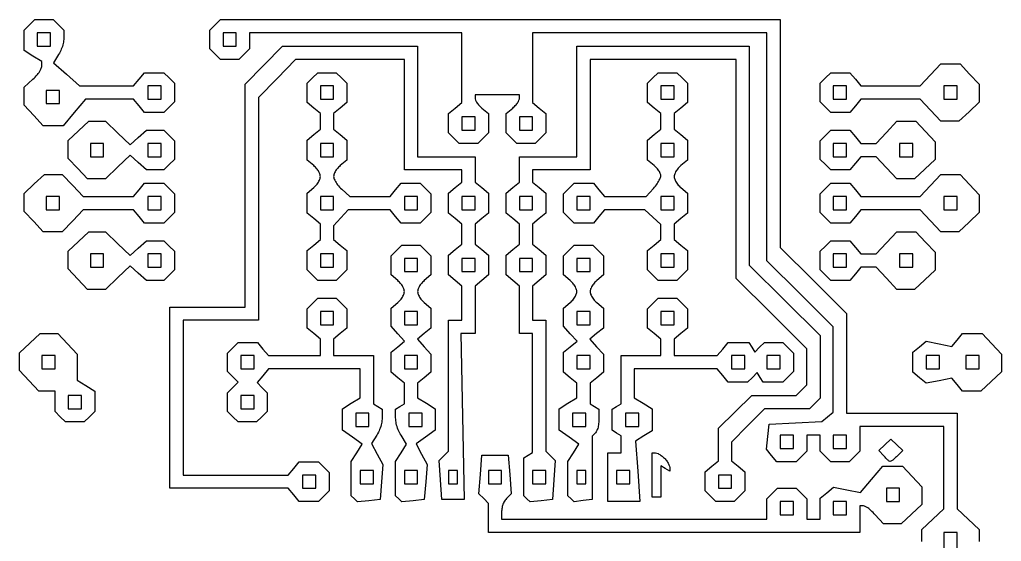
# Model space of a CAD drawing. Extents: x 0.06 to 2.53, y 0.06 to 2.68.
# Drawn here: x 0.059 to 2.525, y 1.37 to 2.681 of the extents above; entities that cross this region are included whole.
import ezdxf

# ---------------------------------------------------------------- set-up
doc = ezdxf.new("R2010")
doc.units = 0
doc.layers.get('0').update_dxf_attribs({"linetype": 'CONTINUOUS'})

msp = doc.modelspace()

# ---------------------------------------------------------------- linework, layer by layer
at = {"color": 7}
for points in [[(0.114319, 2.56374), (0.114319, 2.576012), (0.092097, 2.58989), (0.069874, 2.603768), (0.069874, 2.629229), (0.069874, 2.654691), (0.083208, 2.668024), (0.096541, 2.681358), (0.119874, 2.681358), (0.143208, 2.681358), (0.156541, 2.668024), (0.169874, 2.654691), (0.169874, 2.63454)], [(1.219874, 2.459135), (1.236541, 2.445303), (1.236541, 2.421108), (1.236541, 2.396913), (1.223208, 2.38358), (1.209874, 2.370246), (1.186541, 2.370246), (1.163208, 2.370246), (1.149874, 2.38358), (1.136541, 2.396913), (1.136541, 2.421108), (1.136541, 2.445303), (1.153208, 2.459135), (1.169874, 2.472967), (1.169874, 2.560496), (1.169874, 2.648024), (0.903208, 2.648024), (0.636541, 2.648024), (0.636541, 2.628024), (0.636541, 2.608024), (0.623208, 2.594691), (0.609874, 2.581358), (0.586541, 2.581358), (0.563208, 2.581358), (0.549874, 2.594691), (0.536541, 2.608024), (0.536541, 2.631358), (0.536541, 2.654691), (0.549874, 2.668024), (0.563208, 2.681358), (1.266541, 2.681358), (1.969874, 2.681358), (1.969874, 2.394968), (1.969874, 2.108579), (2.053208, 2.025802), (2.136541, 1.943025), (2.136541, 1.817747), (2.136541, 1.692469), (2.27543, 1.692469), (2.414319, 1.692469), (2.414319, 1.572183), (2.414319, 1.451898), (2.442097, 1.425802), (2.469874, 1.399706), (2.469874, 1.370246)], [(0.119874, 2.614691), (0.136541, 2.614691), (0.136541, 2.631358), (0.136541, 2.648024), (0.119874, 2.648024), (0.103208, 2.648024), (0.103208, 2.631358), (0.103208, 2.614691), (0.119874, 2.614691), (0.119874, 2.614691)], [(0.586541, 2.614691), (0.603208, 2.614691), (0.603208, 2.631358), (0.603208, 2.648024), (0.586541, 2.648024), (0.569874, 2.648024), (0.569874, 2.631358), (0.569874, 2.614691), (0.586541, 2.614691), (0.586541, 2.614691)], [(2.32543, 1.370246), (2.32543, 1.399706), (2.353208, 1.425802), (2.380986, 1.451898), (2.380986, 1.555516), (2.380986, 1.659135), (2.27543, 1.659135), (2.169874, 1.659135), (2.169874, 1.628024), (2.169874, 1.596913), (2.156541, 1.58358), (2.143208, 1.570246), (2.119874, 1.570246), (2.096541, 1.570246), (2.083208, 1.58358), (2.069874, 1.596913), (2.069874, 1.616913), (2.069874, 1.636913), (2.053208, 1.636913), (2.036541, 1.636913), (2.036541, 1.616913), (2.036541, 1.596913), (2.023208, 1.58358), (2.009874, 1.570246), (1.985679, 1.570246), (1.961484, 1.570246), (1.94821, 1.586241), (1.934935, 1.602236), (1.938516, 1.633463), (1.942097, 1.664691), (2.008379, 1.668095), (2.074661, 1.671498), (2.088935, 1.683344), (2.103208, 1.69519), (2.103208, 1.802441), (2.103208, 1.909691), (2.019874, 1.992469), (1.936541, 2.075246), (1.936541, 2.361635), (1.936541, 2.648024), (1.642097, 2.648024), (1.347652, 2.648024), (1.347652, 2.560496), (1.347652, 2.472967), (1.364319, 2.459135), (1.380986, 2.445303), (1.380986, 2.421108), (1.380986, 2.396913), (1.367652, 2.38358), (1.354319, 2.370246), (1.330986, 2.370246), (1.307652, 2.370246), (1.294319, 2.38358), (1.280986, 2.396913), (1.280986, 2.421108), (1.280986, 2.445303), (1.297652, 2.459135)], [(0.785679, 1.470246), (0.761484, 1.470246), (0.747652, 1.486913), (0.73382, 1.50358), (0.585181, 1.50358), (0.436541, 1.50358), (0.436541, 1.731358), (0.436541, 1.959135), (0.530986, 1.959135), (0.62543, 1.959135), (0.62543, 2.23927), (0.62543, 2.519405), (0.672188, 2.567048), (0.718946, 2.614691), (0.888855, 2.614691), (1.058763, 2.614691), (1.058763, 2.475802), (1.058763, 2.336913), (1.130986, 2.336913), (1.203208, 2.336913), (1.203208, 2.30494), (1.203208, 2.272967), (1.219874, 2.259135), (1.236541, 2.245303), (1.236541, 2.220246), (1.236541, 2.19519), (1.219874, 2.181358), (1.203208, 2.167525), (1.203208, 2.142469), (1.203208, 2.117412), (1.219874, 2.10358), (1.236541, 2.089748), (1.236541, 2.064691), (1.236541, 2.039634), (1.219874, 2.025802), (1.203208, 2.01197), (1.203208, 1.952219), (1.203208, 1.892469), (1.18508, 1.892469), (1.166953, 1.892469), (1.171191, 1.684135), (1.17543, 1.475802), (1.147652, 1.475802), (1.119874, 1.475802), (1.116384, 1.524534), (1.112894, 1.573266), (1.124717, 1.585089), (1.136541, 1.596913), (1.136541, 1.761358), (1.136541, 1.925802), (1.153208, 1.925802), (1.169874, 1.925802), (1.169874, 1.968886), (1.169874, 2.01197), (1.153208, 2.025802), (1.136541, 2.039634), (1.136541, 2.064691), (1.136541, 2.089748), (1.153208, 2.10358), (1.169874, 2.117412), (1.169874, 2.142469), (1.169874, 2.167525), (1.153208, 2.181358), (1.136541, 2.19519), (1.136541, 2.220246), (1.136541, 2.245303), (1.153208, 2.259135), (1.169874, 2.272967), (1.169874, 2.288274), (1.169874, 2.30358), (1.097652, 2.30358), (1.02543, 2.30358), (1.02543, 2.442469), (1.02543, 2.581358), (0.888855, 2.581358), (0.752279, 2.581358), (0.705521, 2.533715), (0.658763, 2.486072), (0.658763, 2.205937), (0.658763, 1.925802), (0.564319, 1.925802), (0.469874, 1.925802), (0.469874, 1.731358), (0.469874, 1.536913), (0.601847, 1.536913), (0.73382, 1.536913), (0.747652, 1.55358), (0.761484, 1.570246), (0.785679, 1.570246), (0.809874, 1.570246), (0.823208, 1.556913), (0.836541, 1.54358), (0.836541, 1.520246), (0.836541, 1.496913), (0.823208, 1.48358), (0.809874, 1.470246), (0.785679, 1.470246), (0.785679, 1.470246)], [(1.369459, 1.472514), (1.341265, 1.469226), (1.333348, 1.477144), (1.32543, 1.485061), (1.32543, 1.532554), (1.32543, 1.580046), (1.336542, 1.586913), (1.347653, 1.59378), (1.347653, 1.743124), (1.347653, 1.892469), (1.330986, 1.892469), (1.314319, 1.892469), (1.314319, 1.952219), (1.314319, 2.01197), (1.297653, 2.025802), (1.280986, 2.039634), (1.280986, 2.064691), (1.280986, 2.089748), (1.297653, 2.10358), (1.314319, 2.117412), (1.314319, 2.142469), (1.314319, 2.167525), (1.297653, 2.181358), (1.280986, 2.19519), (1.280986, 2.220246), (1.280986, 2.245303), (1.297653, 2.259135), (1.314319, 2.272967), (1.314319, 2.30494), (1.314319, 2.336913), (1.386542, 2.336913), (1.458764, 2.336913), (1.458764, 2.475802), (1.458764, 2.614691), (1.67543, 2.614691), (1.892097, 2.614691), (1.892097, 2.33943), (1.892097, 2.06417), (1.980986, 1.975802), (2.069875, 1.887434), (2.069875, 1.80884), (2.069875, 1.730246), (2.056542, 1.716913), (2.043208, 1.70358), (1.986574, 1.70358), (1.92994, 1.70358), (1.888797, 1.661445), (1.847653, 1.619309), (1.847653, 1.596138), (1.847653, 1.572967), (1.864319, 1.559135), (1.880986, 1.545303), (1.880986, 1.521108), (1.880986, 1.496913), (1.867653, 1.48358), (1.854319, 1.470246), (1.830986, 1.470246), (1.807653, 1.470246), (1.794319, 1.48358), (1.780986, 1.496913), (1.780986, 1.521108), (1.780986, 1.545303), (1.797653, 1.559135), (1.814319, 1.572967), (1.814319, 1.613796), (1.814319, 1.654625), (1.856454, 1.695769), (1.89859, 1.736913), (1.954232, 1.736913), (2.009875, 1.736913), (2.023208, 1.750246), (2.036542, 1.76358), (2.036542, 1.80884), (2.036542, 1.854101), (1.947653, 1.942469), (1.858764, 2.030836), (1.858764, 2.306097), (1.858764, 2.581358), (1.67543, 2.581358), (1.492097, 2.581358), (1.492097, 2.442469), (1.492097, 2.30358), (1.419875, 2.30358), (1.347653, 2.30358), (1.347653, 2.288274), (1.347653, 2.272967), (1.364319, 2.259135), (1.380986, 2.245303), (1.380986, 2.220246), (1.380986, 2.19519), (1.364319, 2.181358), (1.347653, 2.167525), (1.347653, 2.142469), (1.347653, 2.117412), (1.364319, 2.10358), (1.380986, 2.089748), (1.380986, 2.064691), (1.380986, 2.039634), (1.364319, 2.025802), (1.347653, 2.01197), (1.347653, 1.968886), (1.347653, 1.925802), (1.364319, 1.925802), (1.380986, 1.925802), (1.380986, 1.761358), (1.380986, 1.596913), (1.39281, 1.585089), (1.404633, 1.573266), (1.401143, 1.524534), (1.397653, 1.475802), (1.369459, 1.472514), (1.369459, 1.472514)], [(0.156808, 2.593467), (0.143742, 2.572544), (0.176253, 2.543969), (0.208763, 2.515393), (0.276847, 2.515042), (0.344931, 2.514691), (0.358763, 2.531358), (0.372595, 2.548024), (0.396791, 2.548024), (0.420986, 2.548024), (0.434319, 2.534691), (0.447652, 2.521358), (0.447652, 2.498024), (0.447652, 2.474691), (0.434319, 2.461358), (0.420986, 2.448024), (0.396791, 2.448024), (0.372595, 2.448024), (0.358763, 2.464691), (0.344931, 2.481358), (0.284463, 2.481358), (0.223995, 2.481358), (0.195947, 2.448024), (0.167899, 2.414691), (0.143046, 2.414691), (0.143046, 2.414691)], [(2.396095, 2.425802), (2.373748, 2.425802), (2.347652, 2.45358), (2.321556, 2.481358), (2.247076, 2.481358), (2.172595, 2.481358), (2.158763, 2.464691), (2.144931, 2.448024), (2.120736, 2.448024), (2.096541, 2.448024), (2.083208, 2.461358), (2.069874, 2.474691), (2.069874, 2.498024), (2.069874, 2.521358), (2.083208, 2.534691), (2.096541, 2.548024), (2.120736, 2.548024), (2.144931, 2.548024), (2.158763, 2.531358), (2.172595, 2.514691), (2.247076, 2.514691), (2.321556, 2.514691), (2.347652, 2.542469), (2.373748, 2.570246), (2.397652, 2.570246), (2.421556, 2.570246), (2.445715, 2.54453), (2.469874, 2.518814), (2.469874, 2.496467), (2.469874, 2.47412), (2.444158, 2.449961), (2.418442, 2.425802), (2.396095, 2.425802), (2.396095, 2.425802)], [(0.797652, 2.314691), (0.780986, 2.328523), (0.780986, 2.35358), (0.780986, 2.378637), (0.797652, 2.392469), (0.814319, 2.406301), (0.814319, 2.425802), (0.814319, 2.445303), (0.797652, 2.459135), (0.780986, 2.472967), (0.780986, 2.497162), (0.780986, 2.521358), (0.794319, 2.534691), (0.807652, 2.548024), (0.830986, 2.548024), (0.854319, 2.548024), (0.867652, 2.534691), (0.880986, 2.521358), (0.880986, 2.497162), (0.880986, 2.472967), (0.864319, 2.459135), (0.847652, 2.445303), (0.847652, 2.425802), (0.847652, 2.406301), (0.864319, 2.392469), (0.880986, 2.378637), (0.880986, 2.35358), (0.880986, 2.328523), (0.864319, 2.314691)], [(1.653208, 2.314691), (1.636541, 2.328523), (1.636541, 2.35358), (1.636541, 2.378637), (1.653208, 2.392469), (1.669874, 2.406301), (1.669874, 2.425802), (1.669874, 2.445303), (1.653208, 2.459135), (1.636541, 2.472967), (1.636541, 2.497162), (1.636541, 2.521358), (1.649874, 2.534691), (1.663208, 2.548024), (1.686541, 2.548024), (1.709874, 2.548024), (1.723208, 2.534691), (1.736541, 2.521358), (1.736541, 2.497162), (1.736541, 2.472967), (1.719874, 2.459135), (1.703208, 2.445303), (1.703208, 2.425802), (1.703208, 2.406301), (1.719874, 2.392469), (1.736541, 2.378637), (1.736541, 2.35358), (1.736541, 2.328523), (1.719874, 2.314691)], [(0.143046, 2.414691), (0.118193, 2.414691), (0.094034, 2.440407), (0.069874, 2.466123), (0.069874, 2.488685), (0.069874, 2.511247), (0.092097, 2.531358)], [(0.142097, 2.470246), (0.158763, 2.470246), (0.158763, 2.486913), (0.158763, 2.50358), (0.142097, 2.50358), (0.12543, 2.50358), (0.12543, 2.486913), (0.12543, 2.470246), (0.142097, 2.470246), (0.142097, 2.470246)], [(0.397652, 2.481358), (0.414319, 2.481358), (0.414319, 2.498024), (0.414319, 2.514691), (0.397652, 2.514691), (0.380986, 2.514691), (0.380986, 2.498024), (0.380986, 2.481358), (0.397652, 2.481358), (0.397652, 2.481358)], [(0.830986, 2.481358), (0.847652, 2.481358), (0.847652, 2.498024), (0.847652, 2.514691), (0.830986, 2.514691), (0.814319, 2.514691), (0.814319, 2.498024), (0.814319, 2.481358), (0.830986, 2.481358), (0.830986, 2.481358)], [(1.314319, 2.482718), (1.314319, 2.492469), (1.258763, 2.492469), (1.203208, 2.492469), (1.203208, 2.482718)], [(1.686541, 2.481358), (1.703208, 2.481358), (1.703208, 2.498024), (1.703208, 2.514691), (1.686541, 2.514691), (1.669874, 2.514691), (1.669874, 2.498024), (1.669874, 2.481358), (1.686541, 2.481358), (1.686541, 2.481358)], [(2.119874, 2.481358), (2.136541, 2.481358), (2.136541, 2.498024), (2.136541, 2.514691), (2.119874, 2.514691), (2.103208, 2.514691), (2.103208, 2.498024), (2.103208, 2.481358), (2.119874, 2.481358), (2.119874, 2.481358)], [(2.397652, 2.481358), (2.414319, 2.481358), (2.414319, 2.498024), (2.414319, 2.514691), (2.397652, 2.514691), (2.380986, 2.514691), (2.380986, 2.498024), (2.380986, 2.481358), (2.397652, 2.481358), (2.397652, 2.481358)], [(0.251759, 2.281358), (0.229304, 2.281358), (0.205145, 2.307074), (0.180986, 2.33279), (0.180986, 2.355137), (0.180986, 2.377484), (0.206702, 2.401643), (0.232418, 2.425802), (0.253316, 2.425802), (0.274214, 2.425802), (0.305186, 2.396129), (0.336158, 2.366456), (0.356669, 2.385018), (0.37718, 2.40358), (0.399083, 2.40358), (0.420986, 2.40358), (0.434319, 2.390246), (0.447652, 2.376913), (0.447652, 2.35358), (0.447652, 2.330246), (0.434319, 2.316913), (0.420986, 2.30358), (0.399083, 2.30358), (0.37718, 2.30358), (0.356669, 2.322142), (0.336158, 2.340704), (0.305186, 2.311031), (0.274214, 2.281358), (0.251759, 2.281358), (0.251759, 2.281358)], [(1.186541, 2.40358), (1.203208, 2.40358), (1.203208, 2.420246), (1.203208, 2.436913), (1.186541, 2.436913), (1.169874, 2.436913), (1.169874, 2.420246), (1.169874, 2.40358), (1.186541, 2.40358), (1.186541, 2.40358)], [(1.330986, 2.40358), (1.347652, 2.40358), (1.347652, 2.420246), (1.347652, 2.436913), (1.330986, 2.436913), (1.314319, 2.436913), (1.314319, 2.420246), (1.314319, 2.40358), (1.330986, 2.40358), (1.330986, 2.40358)], [(2.284984, 2.281358), (2.262637, 2.281358), (2.236541, 2.309135), (2.210445, 2.336913), (2.19152, 2.336913), (2.172595, 2.336913), (2.158763, 2.320246), (2.144931, 2.30358), (2.120736, 2.30358), (2.096541, 2.30358), (2.083208, 2.316913), (2.069874, 2.330246), (2.069874, 2.35358), (2.069874, 2.376913), (2.083208, 2.390246), (2.096541, 2.40358), (2.120736, 2.40358), (2.144931, 2.40358), (2.158763, 2.386913), (2.172595, 2.370246), (2.19152, 2.370246), (2.210445, 2.370246), (2.236541, 2.398024), (2.262637, 2.425802), (2.286541, 2.425802), (2.310445, 2.425802), (2.334604, 2.400086), (2.358763, 2.37437), (2.358763, 2.352023), (2.358763, 2.329676), (2.333047, 2.305517), (2.307331, 2.281358), (2.284984, 2.281358), (2.284984, 2.281358)], [(0.253208, 2.336913), (0.269874, 2.336913), (0.269874, 2.35358), (0.269874, 2.370246), (0.253208, 2.370246), (0.236541, 2.370246), (0.236541, 2.35358), (0.236541, 2.336913), (0.253208, 2.336913), (0.253208, 2.336913)], [(0.397652, 2.336913), (0.414319, 2.336913), (0.414319, 2.35358), (0.414319, 2.370246), (0.397652, 2.370246), (0.380986, 2.370246), (0.380986, 2.35358), (0.380986, 2.336913), (0.397652, 2.336913), (0.397652, 2.336913)], [(0.830986, 2.336913), (0.847652, 2.336913), (0.847652, 2.35358), (0.847652, 2.370246), (0.830986, 2.370246), (0.814319, 2.370246), (0.814319, 2.35358), (0.814319, 2.336913), (0.830986, 2.336913), (0.830986, 2.336913)], [(1.686541, 2.336913), (1.703208, 2.336913), (1.703208, 2.35358), (1.703208, 2.370246), (1.686541, 2.370246), (1.669874, 2.370246), (1.669874, 2.35358), (1.669874, 2.336913), (1.686541, 2.336913), (1.686541, 2.336913)], [(2.119874, 2.336913), (2.136541, 2.336913), (2.136541, 2.35358), (2.136541, 2.370246), (2.119874, 2.370246), (2.103208, 2.370246), (2.103208, 2.35358), (2.103208, 2.336913), (2.119874, 2.336913), (2.119874, 2.336913)], [(2.286541, 2.336913), (2.303208, 2.336913), (2.303208, 2.35358), (2.303208, 2.370246), (2.286541, 2.370246), (2.269874, 2.370246), (2.269874, 2.35358), (2.269874, 2.336913), (2.286541, 2.336913), (2.286541, 2.336913)], [(0.142097, 2.148024), (0.118193, 2.148024), (0.094034, 2.17374), (0.069874, 2.199456), (0.069874, 2.221803), (0.069874, 2.244151), (0.095591, 2.26831), (0.121307, 2.292469), (0.143654, 2.292469), (0.166001, 2.292469), (0.192097, 2.264691), (0.218193, 2.236913), (0.281562, 2.236913), (0.344931, 2.236913), (0.358763, 2.25358), (0.372595, 2.270246), (0.396791, 2.270246), (0.420986, 2.270246), (0.434319, 2.256913), (0.447652, 2.24358), (0.447652, 2.220246), (0.447652, 2.196913), (0.434319, 2.18358), (0.420986, 2.170246), (0.396791, 2.170246), (0.372595, 2.170246), (0.358763, 2.186913), (0.344931, 2.20358), (0.281562, 2.20358), (0.218193, 2.20358), (0.192097, 2.175802), (0.166001, 2.148024), (0.142097, 2.148024), (0.142097, 2.148024)], [(0.867972, 2.255302), (0.888291, 2.236913), (0.938833, 2.236913), (0.989376, 2.236913), (1.003208, 2.25358), (1.01704, 2.270246), (1.041235, 2.270246), (1.06543, 2.270246), (1.078763, 2.256913), (1.092097, 2.24358), (1.092097, 2.220246), (1.092097, 2.196913), (1.078763, 2.18358), (1.06543, 2.170246), (1.041235, 2.170246), (1.01704, 2.170246), (1.003208, 2.186913), (0.989376, 2.20358), (0.936903, 2.20358), (0.88443, 2.20358), (0.866041, 2.18326), (0.847652, 2.162941), (0.847652, 2.145732), (0.847652, 2.128523), (0.864319, 2.114691), (0.880986, 2.100859), (0.880986, 2.076664), (0.880986, 2.052469), (0.867652, 2.039135), (0.854319, 2.025802), (0.830986, 2.025802), (0.830986, 2.025802)], [(1.686541, 2.025802), (1.663208, 2.025802), (1.649874, 2.039135), (1.636541, 2.052469), (1.636541, 2.076664), (1.636541, 2.100859), (1.653208, 2.114691), (1.669874, 2.128523), (1.669874, 2.147663), (1.669874, 2.166802), (1.649555, 2.185191), (1.629236, 2.20358), (1.578693, 2.20358), (1.528151, 2.20358), (1.514319, 2.186913), (1.500487, 2.170246), (1.476292, 2.170246), (1.452097, 2.170246), (1.438763, 2.18358), (1.42543, 2.196913), (1.42543, 2.220246), (1.42543, 2.24358), (1.438763, 2.256913), (1.452097, 2.270246), (1.476292, 2.270246), (1.500487, 2.270246), (1.514319, 2.25358), (1.528151, 2.236913), (1.580624, 2.236913), (1.633097, 2.236913), (1.651486, 2.257232)], [(2.396095, 2.148024), (2.373748, 2.148024), (2.347652, 2.175802), (2.321556, 2.20358), (2.247076, 2.20358), (2.172595, 2.20358), (2.158763, 2.186913), (2.144931, 2.170246), (2.120736, 2.170246), (2.096541, 2.170246), (2.083208, 2.18358), (2.069874, 2.196913), (2.069874, 2.220246), (2.069874, 2.24358), (2.083208, 2.256913), (2.096541, 2.270246), (2.120736, 2.270246), (2.144931, 2.270246), (2.158763, 2.25358), (2.172595, 2.236913), (2.247076, 2.236913), (2.321556, 2.236913), (2.347652, 2.264691), (2.373748, 2.292469), (2.397652, 2.292469), (2.421556, 2.292469), (2.445715, 2.266753), (2.469874, 2.241036), (2.469874, 2.218689), (2.469874, 2.196342), (2.444158, 2.172183), (2.418442, 2.148024), (2.396095, 2.148024), (2.396095, 2.148024)], [(0.830986, 2.025802), (0.807652, 2.025802), (0.794319, 2.039135), (0.780986, 2.052469), (0.780986, 2.076664), (0.780986, 2.100859), (0.797652, 2.114691), (0.814319, 2.128523), (0.814319, 2.148024), (0.814319, 2.167525), (0.797652, 2.181358), (0.780986, 2.19519), (0.780986, 2.220246), (0.780986, 2.245303), (0.797652, 2.259135)], [(1.719874, 2.259135), (1.736541, 2.245303), (1.736541, 2.220246), (1.736541, 2.19519), (1.719874, 2.181358), (1.703208, 2.167525), (1.703208, 2.148024), (1.703208, 2.128523), (1.719874, 2.114691), (1.736541, 2.100859), (1.736541, 2.076664), (1.736541, 2.052469), (1.723208, 2.039135), (1.709874, 2.025802), (1.686541, 2.025802), (1.686541, 2.025802)], [(0.142097, 2.20358), (0.158763, 2.20358), (0.158763, 2.220246), (0.158763, 2.236913), (0.142097, 2.236913), (0.12543, 2.236913), (0.12543, 2.220246), (0.12543, 2.20358), (0.142097, 2.20358), (0.142097, 2.20358)], [(0.397652, 2.20358), (0.414319, 2.20358), (0.414319, 2.220246), (0.414319, 2.236913), (0.397652, 2.236913), (0.380986, 2.236913), (0.380986, 2.220246), (0.380986, 2.20358), (0.397652, 2.20358), (0.397652, 2.20358)], [(0.830986, 2.20358), (0.847652, 2.20358), (0.847652, 2.220246), (0.847652, 2.236913), (0.830986, 2.236913), (0.814319, 2.236913), (0.814319, 2.220246), (0.814319, 2.20358), (0.830986, 2.20358), (0.830986, 2.20358)], [(1.042097, 2.20358), (1.058763, 2.20358), (1.058763, 2.220246), (1.058763, 2.236913), (1.042097, 2.236913), (1.02543, 2.236913), (1.02543, 2.220246), (1.02543, 2.20358), (1.042097, 2.20358), (1.042097, 2.20358)], [(1.186542, 2.20358), (1.203208, 2.20358), (1.203208, 2.220246), (1.203208, 2.236913), (1.186542, 2.236913), (1.169875, 2.236913), (1.169875, 2.220246), (1.169875, 2.20358), (1.186542, 2.20358), (1.186542, 2.20358)], [(1.330986, 2.20358), (1.347653, 2.20358), (1.347653, 2.220246), (1.347653, 2.236913), (1.330986, 2.236913), (1.314319, 2.236913), (1.314319, 2.220246), (1.314319, 2.20358), (1.330986, 2.20358), (1.330986, 2.20358)], [(1.47543, 2.20358), (1.492097, 2.20358), (1.492097, 2.220246), (1.492097, 2.236913), (1.47543, 2.236913), (1.458763, 2.236913), (1.458763, 2.220246), (1.458763, 2.20358), (1.47543, 2.20358), (1.47543, 2.20358)], [(1.686541, 2.20358), (1.703208, 2.20358), (1.703208, 2.220246), (1.703208, 2.236913), (1.686541, 2.236913), (1.669874, 2.236913), (1.669874, 2.220246), (1.669874, 2.20358), (1.686541, 2.20358), (1.686541, 2.20358)], [(2.119874, 2.20358), (2.136541, 2.20358), (2.136541, 2.220246), (2.136541, 2.236913), (2.119874, 2.236913), (2.103208, 2.236913), (2.103208, 2.220246), (2.103208, 2.20358), (2.119874, 2.20358), (2.119874, 2.20358)], [(2.397652, 2.20358), (2.414319, 2.20358), (2.414319, 2.220246), (2.414319, 2.236913), (2.397652, 2.236913), (2.380986, 2.236913), (2.380986, 2.220246), (2.380986, 2.20358), (2.397652, 2.20358), (2.397652, 2.20358)], [(0.251759, 2.00358), (0.229304, 2.00358), (0.205145, 2.029296), (0.180986, 2.055012), (0.180986, 2.077359), (0.180986, 2.099706), (0.206702, 2.123865), (0.232418, 2.148024), (0.253316, 2.148024), (0.274214, 2.148024), (0.305186, 2.118351), (0.336158, 2.088678), (0.356669, 2.10724), (0.37718, 2.125802), (0.399083, 2.125802), (0.420986, 2.125802), (0.434319, 2.112469), (0.447652, 2.099135), (0.447652, 2.075802), (0.447652, 2.052469), (0.434319, 2.039135), (0.420986, 2.025802), (0.399083, 2.025802), (0.37718, 2.025802), (0.356669, 2.044364), (0.336158, 2.062926), (0.305186, 2.033253), (0.274214, 2.00358), (0.251759, 2.00358), (0.251759, 2.00358)], [(2.284984, 2.00358), (2.262637, 2.00358), (2.236541, 2.031358), (2.210445, 2.059135), (2.19152, 2.059135), (2.172595, 2.059135), (2.158763, 2.042469), (2.144931, 2.025802), (2.120736, 2.025802), (2.096541, 2.025802), (2.083208, 2.039135), (2.069874, 2.052469), (2.069874, 2.075802), (2.069874, 2.099135), (2.083208, 2.112469), (2.096541, 2.125802), (2.120736, 2.125802), (2.144931, 2.125802), (2.158763, 2.109135), (2.172595, 2.092469), (2.19152, 2.092469), (2.210445, 2.092469), (2.236541, 2.120246), (2.262637, 2.148024), (2.286541, 2.148024), (2.310445, 2.148024), (2.334604, 2.122308), (2.358763, 2.096592), (2.358763, 2.074245), (2.358763, 2.051898), (2.333047, 2.027739), (2.307331, 2.00358), (2.284984, 2.00358), (2.284984, 2.00358)], [(1.008764, 2.025802), (0.992097, 2.039634), (0.992097, 2.063829), (0.992097, 2.088024), (1.00543, 2.101358), (1.018764, 2.114691), (1.042097, 2.114691), (1.06543, 2.114691), (1.078764, 2.101358), (1.092097, 2.088024), (1.092097, 2.063829), (1.092097, 2.039634), (1.07543, 2.025802)], [(1.442097, 2.025802), (1.42543, 2.039634), (1.42543, 2.063829), (1.42543, 2.088024), (1.438764, 2.101358), (1.452097, 2.114691), (1.47543, 2.114691), (1.498764, 2.114691), (1.512097, 2.101358), (1.52543, 2.088024), (1.52543, 2.063829), (1.52543, 2.039634), (1.508764, 2.025802)], [(0.253208, 2.059135), (0.269874, 2.059135), (0.269874, 2.075802), (0.269874, 2.092469), (0.253208, 2.092469), (0.236541, 2.092469), (0.236541, 2.075802), (0.236541, 2.059135), (0.253208, 2.059135), (0.253208, 2.059135)], [(0.397652, 2.059135), (0.414319, 2.059135), (0.414319, 2.075802), (0.414319, 2.092469), (0.397652, 2.092469), (0.380986, 2.092469), (0.380986, 2.075802), (0.380986, 2.059135), (0.397652, 2.059135), (0.397652, 2.059135)], [(0.830986, 2.059135), (0.847652, 2.059135), (0.847652, 2.075802), (0.847652, 2.092469), (0.830986, 2.092469), (0.814319, 2.092469), (0.814319, 2.075802), (0.814319, 2.059135), (0.830986, 2.059135), (0.830986, 2.059135)], [(1.042097, 2.048024), (1.058764, 2.048024), (1.058764, 2.064691), (1.058764, 2.081358), (1.042097, 2.081358), (1.02543, 2.081358), (1.02543, 2.064691), (1.02543, 2.048024), (1.042097, 2.048024), (1.042097, 2.048024)], [(1.186542, 2.048024), (1.203208, 2.048024), (1.203208, 2.064691), (1.203208, 2.081358), (1.186542, 2.081358), (1.169875, 2.081358), (1.169875, 2.064691), (1.169875, 2.048024), (1.186542, 2.048024), (1.186542, 2.048024)], [(1.330986, 2.048024), (1.347653, 2.048024), (1.347653, 2.064691), (1.347653, 2.081358), (1.330986, 2.081358), (1.314319, 2.081358), (1.314319, 2.064691), (1.314319, 2.048024), (1.330986, 2.048024), (1.330986, 2.048024)], [(1.47543, 2.048024), (1.492097, 2.048024), (1.492097, 2.064691), (1.492097, 2.081358), (1.47543, 2.081358), (1.458764, 2.081358), (1.458764, 2.064691), (1.458764, 2.048024), (1.47543, 2.048024), (1.47543, 2.048024)], [(1.686541, 2.059135), (1.703208, 2.059135), (1.703208, 2.075802), (1.703208, 2.092469), (1.686541, 2.092469), (1.669874, 2.092469), (1.669874, 2.075802), (1.669874, 2.059135), (1.686541, 2.059135), (1.686541, 2.059135)], [(2.119874, 2.059135), (2.136541, 2.059135), (2.136541, 2.075802), (2.136541, 2.092469), (2.119874, 2.092469), (2.103208, 2.092469), (2.103208, 2.075802), (2.103208, 2.059135), (2.119874, 2.059135), (2.119874, 2.059135)], [(2.286541, 2.059135), (2.303208, 2.059135), (2.303208, 2.075802), (2.303208, 2.092469), (2.286541, 2.092469), (2.269874, 2.092469), (2.269874, 2.075802), (2.269874, 2.059135), (2.286541, 2.059135), (2.286541, 2.059135)], [(0.936126, 1.472514), (0.907932, 1.469226), (0.900015, 1.477144), (0.892097, 1.485061), (0.892097, 1.527805), (0.892097, 1.570548), (0.90582, 1.592522), (0.919543, 1.614495), (0.894709, 1.63189), (0.869875, 1.649284), (0.869875, 1.676338), (0.869875, 1.703391), (0.892097, 1.717269), (0.914319, 1.731147), (0.914319, 1.767364), (0.914319, 1.80358), (0.799013, 1.80358), (0.683707, 1.80358), (0.669484, 1.786442), (0.655261, 1.769305), (0.668124, 1.756442), (0.680986, 1.74358), (0.680986, 1.720246), (0.680986, 1.696913), (0.667653, 1.68358), (0.654319, 1.670246), (0.630986, 1.670246), (0.607653, 1.670246), (0.594319, 1.68358), (0.580986, 1.696913), (0.580986, 1.720246), (0.580986, 1.74358), (0.594319, 1.756913), (0.607653, 1.770246), (0.594319, 1.78358), (0.580986, 1.796913), (0.580986, 1.820246), (0.580986, 1.84358), (0.594319, 1.856913), (0.607653, 1.870246), (0.631848, 1.870246), (0.656043, 1.870246), (0.669875, 1.85358), (0.683707, 1.836913), (0.749013, 1.836913), (0.814319, 1.836913), (0.814319, 1.857775), (0.814319, 1.878637), (0.797653, 1.892469), (0.780986, 1.906301), (0.780986, 1.930496), (0.780986, 1.954691), (0.794319, 1.968024), (0.807653, 1.981358), (0.830986, 1.981358), (0.854319, 1.981358), (0.867653, 1.968024), (0.880986, 1.954691), (0.880986, 1.930496), (0.880986, 1.906301), (0.864319, 1.892469), (0.847653, 1.878637), (0.847653, 1.857775), (0.847653, 1.836913), (0.897653, 1.836913), (0.947653, 1.836913), (0.947653, 1.776458), (0.947653, 1.716002), (0.958764, 1.709135), (0.969875, 1.702268), (0.969875, 1.680551)], [(1.576923, 1.470246), (1.536542, 1.470246), (1.536542, 1.531357), (1.536542, 1.592469), (1.553208, 1.592469), (1.569875, 1.592469), (1.569875, 1.614035), (1.569875, 1.635602), (1.558764, 1.642469), (1.547653, 1.649336), (1.547653, 1.675802), (1.547653, 1.702268), (1.558764, 1.709135), (1.569875, 1.716002), (1.569875, 1.776458), (1.569875, 1.836913), (1.619875, 1.836913), (1.669875, 1.836913), (1.669875, 1.857775), (1.669875, 1.878637), (1.653208, 1.892469), (1.636542, 1.906301), (1.636542, 1.930496), (1.636542, 1.954691), (1.649875, 1.968024), (1.663208, 1.981358), (1.686542, 1.981358), (1.709875, 1.981358), (1.723208, 1.968024), (1.736542, 1.954691), (1.736542, 1.930496), (1.736542, 1.906301), (1.719875, 1.892469), (1.703208, 1.878637), (1.703208, 1.857775), (1.703208, 1.836913), (1.757403, 1.836913), (1.811598, 1.836913), (1.82543, 1.85358), (1.839263, 1.870246), (1.865024, 1.870246), (1.890786, 1.870246), (1.898251, 1.858167), (1.905716, 1.846088), (1.917796, 1.858167), (1.929875, 1.870246), (1.953208, 1.870246), (1.976542, 1.870246), (1.989875, 1.856913), (2.003208, 1.84358), (2.003208, 1.820246), (2.003208, 1.796913), (1.989875, 1.78358), (1.976542, 1.770246), (1.951642, 1.770246), (1.926742, 1.770246), (1.919277, 1.782326), (1.911811, 1.794405), (1.899732, 1.782326), (1.887653, 1.770246), (1.863458, 1.770246), (1.839263, 1.770246), (1.82543, 1.786913), (1.811598, 1.80358), (1.707403, 1.80358), (1.603208, 1.80358), (1.603208, 1.767364), (1.603208, 1.731147), (1.62543, 1.717269), (1.647653, 1.703391), (1.647653, 1.675802), (1.647653, 1.648212), (1.627034, 1.635336), (1.606415, 1.622459), (1.61186, 1.546353), (1.617305, 1.470246), (1.576923, 1.470246), (1.576923, 1.470246)], [(1.003208, 1.680551), (1.003208, 1.702268), (1.014319, 1.709135), (1.02543, 1.716002), (1.02543, 1.741764), (1.02543, 1.767525), (1.008764, 1.781358), (0.992097, 1.79519), (0.992097, 1.820246), (0.992097, 1.845303), (1.009044, 1.859368), (1.025991, 1.873433), (1.009044, 1.892159), (0.992097, 1.910885), (0.992097, 1.93365), (0.992097, 1.956414), (1.008764, 1.970246)], [(1.07543, 1.970246), (1.092097, 1.956414), (1.092097, 1.931358), (1.092097, 1.906301), (1.07515, 1.892236), (1.058203, 1.878171), (1.07515, 1.859445), (1.092097, 1.840719), (1.092097, 1.817954), (1.092097, 1.79519), (1.07543, 1.781358), (1.058764, 1.767525), (1.058764, 1.749336), (1.058764, 1.731147), (1.080986, 1.717269), (1.103208, 1.703391), (1.103208, 1.676338), (1.103208, 1.649284), (1.078946, 1.63229), (1.054684, 1.615297), (1.068627, 1.589245), (1.082569, 1.563193), (1.079, 1.519498), (1.07543, 1.475802), (1.047237, 1.472514), (1.047237, 1.472514)], [(1.474973, 1.472555), (1.452294, 1.469309), (1.444418, 1.477185), (1.436542, 1.485061), (1.436542, 1.527805), (1.436542, 1.570548), (1.450264, 1.592522), (1.463987, 1.614495), (1.439153, 1.63189), (1.414319, 1.649284), (1.414319, 1.676338), (1.414319, 1.703391), (1.436542, 1.717269), (1.458764, 1.731147), (1.458764, 1.749336), (1.458764, 1.767525), (1.442097, 1.781358), (1.42543, 1.79519), (1.42543, 1.820246), (1.42543, 1.845303), (1.442377, 1.859368), (1.459324, 1.873433), (1.442377, 1.892159), (1.42543, 1.910885), (1.42543, 1.93365), (1.42543, 1.956414), (1.442097, 1.970246)], [(1.508764, 1.970246), (1.52543, 1.956414), (1.52543, 1.931358), (1.52543, 1.906301), (1.508483, 1.892236), (1.491536, 1.878171), (1.508483, 1.859445), (1.52543, 1.840719), (1.52543, 1.817954), (1.52543, 1.79519), (1.508764, 1.781358), (1.492097, 1.767525), (1.492097, 1.741764), (1.492097, 1.716002), (1.503208, 1.709135), (1.514319, 1.702268), (1.514319, 1.676998)], [(0.830986, 1.914691), (0.847653, 1.914691), (0.847653, 1.931358), (0.847653, 1.948024), (0.830986, 1.948024), (0.814319, 1.948024), (0.814319, 1.931358), (0.814319, 1.914691), (0.830986, 1.914691), (0.830986, 1.914691)], [(1.042097, 1.914691), (1.058764, 1.914691), (1.058764, 1.931358), (1.058764, 1.948024), (1.042097, 1.948024), (1.02543, 1.948024), (1.02543, 1.931358), (1.02543, 1.914691), (1.042097, 1.914691), (1.042097, 1.914691)], [(1.47543, 1.914691), (1.492097, 1.914691), (1.492097, 1.931358), (1.492097, 1.948024), (1.47543, 1.948024), (1.458764, 1.948024), (1.458764, 1.931358), (1.458764, 1.914691), (1.47543, 1.914691), (1.47543, 1.914691)], [(1.686542, 1.914691), (1.703208, 1.914691), (1.703208, 1.931358), (1.703208, 1.948024), (1.686542, 1.948024), (1.669875, 1.948024), (1.669875, 1.931358), (1.669875, 1.914691), (1.686542, 1.914691), (1.686542, 1.914691)], [(0.197653, 1.670246), (0.174319, 1.670246), (0.160986, 1.68358), (0.147653, 1.696913), (0.147653, 1.722469), (0.147653, 1.748024), (0.127367, 1.748024), (0.107082, 1.748024), (0.082923, 1.77374), (0.058764, 1.799456), (0.058764, 1.821803), (0.058764, 1.844151), (0.08448, 1.86831), (0.110196, 1.892469), (0.132543, 1.892469), (0.15489, 1.892469), (0.179049, 1.866753), (0.203208, 1.841036), (0.203208, 1.808314), (0.203208, 1.775592), (0.22543, 1.761714), (0.247653, 1.747836), (0.247653, 1.722374), (0.247653, 1.696913), (0.234319, 1.68358), (0.220986, 1.670246), (0.197653, 1.670246), (0.197653, 1.670246)], [(2.451075, 1.748024), (2.428151, 1.748024), (2.414711, 1.764219), (2.40127, 1.780414), (2.368933, 1.773947), (2.336597, 1.76748), (2.319902, 1.781335), (2.303208, 1.79519), (2.303208, 1.820246), (2.303208, 1.845303), (2.319902, 1.859158), (2.336597, 1.873013), (2.368933, 1.866546), (2.40127, 1.860078), (2.414711, 1.876274), (2.428151, 1.892469), (2.452632, 1.892469), (2.477112, 1.892469), (2.501271, 1.866753), (2.52543, 1.841036), (2.52543, 1.818689), (2.52543, 1.796342), (2.499714, 1.772183), (2.473998, 1.748024), (2.451075, 1.748024), (2.451075, 1.748024)], [(0.130986, 1.80358), (0.147653, 1.80358), (0.147653, 1.820246), (0.147653, 1.836913), (0.130986, 1.836913), (0.114319, 1.836913), (0.114319, 1.820246), (0.114319, 1.80358), (0.130986, 1.80358), (0.130986, 1.80358)], [(0.630986, 1.80358), (0.647653, 1.80358), (0.647653, 1.820246), (0.647653, 1.836913), (0.630986, 1.836913), (0.614319, 1.836913), (0.614319, 1.820246), (0.614319, 1.80358), (0.630986, 1.80358), (0.630986, 1.80358)], [(1.042097, 1.80358), (1.058764, 1.80358), (1.058764, 1.820246), (1.058764, 1.836913), (1.042097, 1.836913), (1.02543, 1.836913), (1.02543, 1.820246), (1.02543, 1.80358), (1.042097, 1.80358), (1.042097, 1.80358)], [(1.47543, 1.80358), (1.492097, 1.80358), (1.492097, 1.820246), (1.492097, 1.836913), (1.47543, 1.836913), (1.458764, 1.836913), (1.458764, 1.820246), (1.458764, 1.80358), (1.47543, 1.80358), (1.47543, 1.80358)], [(1.864319, 1.80358), (1.880986, 1.80358), (1.880986, 1.820246), (1.880986, 1.836913), (1.864319, 1.836913), (1.847653, 1.836913), (1.847653, 1.820246), (1.847653, 1.80358), (1.864319, 1.80358), (1.864319, 1.80358)], [(1.953208, 1.80358), (1.969875, 1.80358), (1.969875, 1.820246), (1.969875, 1.836913), (1.953208, 1.836913), (1.936542, 1.836913), (1.936542, 1.820246), (1.936542, 1.80358), (1.953208, 1.80358), (1.953208, 1.80358)], [(2.353208, 1.80358), (2.369875, 1.80358), (2.369875, 1.820246), (2.369875, 1.836913), (2.353208, 1.836913), (2.336542, 1.836913), (2.336542, 1.820246), (2.336542, 1.80358), (2.353208, 1.80358), (2.353208, 1.80358)], [(2.453208, 1.80358), (2.469875, 1.80358), (2.469875, 1.820246), (2.469875, 1.836913), (2.453208, 1.836913), (2.436542, 1.836913), (2.436542, 1.820246), (2.436542, 1.80358), (2.453208, 1.80358), (2.453208, 1.80358)], [(0.197653, 1.70358), (0.214319, 1.70358), (0.214319, 1.720246), (0.214319, 1.736913), (0.197653, 1.736913), (0.180986, 1.736913), (0.180986, 1.720246), (0.180986, 1.70358), (0.197653, 1.70358), (0.197653, 1.70358)], [(0.630986, 1.70358), (0.647653, 1.70358), (0.647653, 1.720246), (0.647653, 1.736913), (0.630986, 1.736913), (0.614319, 1.736913), (0.614319, 1.720246), (0.614319, 1.70358), (0.630986, 1.70358), (0.630986, 1.70358)], [(0.919875, 1.659135), (0.936542, 1.659135), (0.936542, 1.675802), (0.936542, 1.692469), (0.919875, 1.692469), (0.903208, 1.692469), (0.903208, 1.675802), (0.903208, 1.659135), (0.919875, 1.659135), (0.919875, 1.659135)], [(1.053208, 1.659135), (1.069875, 1.659135), (1.069875, 1.675802), (1.069875, 1.692469), (1.053208, 1.692469), (1.036542, 1.692469), (1.036542, 1.675802), (1.036542, 1.659135), (1.053208, 1.659135), (1.053208, 1.659135)], [(1.464319, 1.659135), (1.480986, 1.659135), (1.480986, 1.675802), (1.480986, 1.692469), (1.464319, 1.692469), (1.447653, 1.692469), (1.447653, 1.675802), (1.447653, 1.659135), (1.464319, 1.659135), (1.464319, 1.659135)], [(1.597653, 1.659135), (1.614319, 1.659135), (1.614319, 1.675802), (1.614319, 1.692469), (1.597653, 1.692469), (1.580986, 1.692469), (1.580986, 1.675802), (1.580986, 1.659135), (1.597653, 1.659135), (1.597653, 1.659135)], [(0.956519, 1.637448), (0.943164, 1.616062), (0.957311, 1.589628), (0.971458, 1.563193), (0.967889, 1.519498), (0.964319, 1.475802), (0.936126, 1.472514), (0.936126, 1.472514)], [(1.047237, 1.472514), (1.019043, 1.469226), (1.011126, 1.477144), (1.003208, 1.485061), (1.003208, 1.527805), (1.003208, 1.570548), (1.016992, 1.592619), (1.030776, 1.614691), (1.016992, 1.636762)], [(1.505986, 1.643266), (1.497653, 1.634803), (1.497653, 1.555303), (1.497653, 1.475802), (1.474973, 1.472555), (1.474973, 1.472555)], [(1.986541, 1.60358), (2.003208, 1.60358), (2.003208, 1.620246), (2.003208, 1.636913), (1.986541, 1.636913), (1.969874, 1.636913), (1.969874, 1.620246), (1.969874, 1.60358), (1.986541, 1.60358), (1.986541, 1.60358)], [(2.119874, 1.60358), (2.136541, 1.60358), (2.136541, 1.620246), (2.136541, 1.636913), (2.119874, 1.636913), (2.103208, 1.636913), (2.103208, 1.620246), (2.103208, 1.60358), (2.119874, 1.60358), (2.119874, 1.60358)], [(2.22998, 1.58497), (2.217862, 1.598849), (2.232757, 1.612764), (2.247653, 1.626678), (2.262651, 1.612667), (2.27765, 1.598656), (2.263445, 1.584451)], [(1.703208, 1.392469), (1.236541, 1.392469), (1.236541, 1.429135), (1.236541, 1.465802), (1.224717, 1.477626), (1.212894, 1.489449), (1.216384, 1.538181), (1.219874, 1.586913), (1.253208, 1.586913), (1.286541, 1.586913), (1.290032, 1.538181), (1.293522, 1.489449), (1.281698, 1.477626)], [(1.658764, 1.481357), (1.647653, 1.481357), (1.647653, 1.536913), (1.647653, 1.592469), (1.656542, 1.592469)], [(1.269874, 1.445802), (1.269874, 1.425802), (1.603208, 1.425802), (1.936541, 1.425802), (1.936541, 1.451357), (1.936541, 1.476913), (1.949874, 1.490246), (1.963208, 1.50358), (1.986541, 1.50358), (2.009874, 1.50358), (2.023208, 1.490246), (2.036541, 1.476913), (2.036541, 1.451357), (2.036541, 1.425802), (2.053208, 1.425802), (2.069874, 1.425802), (2.069874, 1.452219), (2.069874, 1.478636), (2.086569, 1.492491), (2.103263, 1.506346), (2.137383, 1.499522), (2.171503, 1.492698), (2.199454, 1.525917), (2.227405, 1.559135), (2.252259, 1.559135), (2.277112, 1.559135), (2.301271, 1.533419), (2.32543, 1.507703), (2.32543, 1.485356), (2.32543, 1.463009), (2.299714, 1.43885), (2.273998, 1.414691), (2.251436, 1.414691), (2.228874, 1.414691), (2.208763, 1.436913)], [(1.692097, 1.556257), (1.692097, 1.546713), (1.680986, 1.55358), (1.669875, 1.560447), (1.669875, 1.520902), (1.669875, 1.481357), (1.658764, 1.481357), (1.658764, 1.481357)], [(2.245669, 1.570669), (2.245669, 1.570669)], [(0.786542, 1.50358), (0.803208, 1.50358), (0.803208, 1.520246), (0.803208, 1.536913), (0.786542, 1.536913), (0.769875, 1.536913), (0.769875, 1.520246), (0.769875, 1.50358), (0.786542, 1.50358), (0.786542, 1.50358)], [(0.930986, 1.514691), (0.947653, 1.514691), (0.947653, 1.531357), (0.947653, 1.548024), (0.930986, 1.548024), (0.914319, 1.548024), (0.914319, 1.531357), (0.914319, 1.514691), (0.930986, 1.514691), (0.930986, 1.514691)], [(1.042097, 1.514691), (1.058764, 1.514691), (1.058764, 1.531357), (1.058764, 1.548024), (1.042097, 1.548024), (1.02543, 1.548024), (1.02543, 1.531357), (1.02543, 1.514691), (1.042097, 1.514691), (1.042097, 1.514691)], [(1.147653, 1.514691), (1.158764, 1.514691), (1.158764, 1.531357), (1.158764, 1.548024), (1.147653, 1.548024), (1.136542, 1.548024), (1.136542, 1.531357), (1.136542, 1.514691), (1.147653, 1.514691), (1.147653, 1.514691)], [(1.253208, 1.514691), (1.269874, 1.514691), (1.269874, 1.531357), (1.269874, 1.548024), (1.253208, 1.548024), (1.236541, 1.548024), (1.236541, 1.531357), (1.236541, 1.514691), (1.253208, 1.514691), (1.253208, 1.514691)], [(1.364319, 1.514691), (1.380986, 1.514691), (1.380986, 1.531357), (1.380986, 1.548024), (1.364319, 1.548024), (1.347653, 1.548024), (1.347653, 1.531357), (1.347653, 1.514691), (1.364319, 1.514691), (1.364319, 1.514691)], [(1.469875, 1.514691), (1.480986, 1.514691), (1.480986, 1.531357), (1.480986, 1.548024), (1.469875, 1.548024), (1.458764, 1.548024), (1.458764, 1.531357), (1.458764, 1.514691), (1.469875, 1.514691), (1.469875, 1.514691)], [(1.57543, 1.514691), (1.592097, 1.514691), (1.592097, 1.531357), (1.592097, 1.548024), (1.57543, 1.548024), (1.558764, 1.548024), (1.558764, 1.531357), (1.558764, 1.514691), (1.57543, 1.514691), (1.57543, 1.514691)], [(1.830986, 1.50358), (1.847653, 1.50358), (1.847653, 1.520246), (1.847653, 1.536913), (1.830986, 1.536913), (1.814319, 1.536913), (1.814319, 1.520246), (1.814319, 1.50358), (1.830986, 1.50358), (1.830986, 1.50358)], [(2.253208, 1.470246), (2.269874, 1.470246), (2.269874, 1.486913), (2.269874, 1.50358), (2.253208, 1.50358), (2.236541, 1.50358), (2.236541, 1.486913), (2.236541, 1.470246), (2.253208, 1.470246), (2.253208, 1.470246)], [(2.179263, 1.459135), (2.169874, 1.459135), (2.169874, 1.425802), (2.169874, 1.392469), (1.703208, 1.392469), (1.703208, 1.392469)], [(1.986541, 1.436913), (2.003208, 1.436913), (2.003208, 1.45358), (2.003208, 1.470246), (1.986541, 1.470246), (1.969874, 1.470246), (1.969874, 1.45358), (1.969874, 1.436913), (1.986541, 1.436913), (1.986541, 1.436913)], [(2.119874, 1.436913), (2.136541, 1.436913), (2.136541, 1.45358), (2.136541, 1.470246), (2.119874, 1.470246), (2.103208, 1.470246), (2.103208, 1.45358), (2.103208, 1.436913), (2.119874, 1.436913), (2.119874, 1.436913)], [(2.397652, 1.348024), (2.414319, 1.348024), (2.414319, 1.370246), (2.414319, 1.392469), (2.397652, 1.392469), (2.380986, 1.392469), (2.380986, 1.370246), (2.380986, 1.348024), (2.397652, 1.348024), (2.397652, 1.348024)]]:
    msp.add_lwpolyline(points, dxfattribs=at)
for points, knots in [([(0.169874, 2.63454), (0.169419, 2.630176), (0.168427, 2.620669), (0.163862, 2.606776), (0.159126, 2.59784), (0.156808, 2.593467)], [0, 0, 0, 0, 0.01314, 0.028624, 0.043464, 0.043464, 0.043464, 0.043464]), ([(0.092097, 2.531358), (0.095905, 2.535198), (0.103014, 2.542368), (0.111281, 2.553095), (0.11345, 2.560694), (0.114319, 2.56374)], [0, 0, 0, 0, 0.016273, 0.030382, 0.039824, 0.039824, 0.039824, 0.039824]), ([(1.203208, 2.482718), (1.203849, 2.480394), (1.205418, 2.474712), (1.211633, 2.466861), (1.217012, 2.461819), (1.219874, 2.459135)], [0, 0, 0, 0, 0.00718, 0.017554, 0.029362, 0.029362, 0.029362, 0.029362]), ([(1.297652, 2.459135), (1.300515, 2.461819), (1.305893, 2.466861), (1.312109, 2.474712), (1.313677, 2.480394), (1.314319, 2.482718)], [0, 0, 0, 0, 0.011808, 0.022182, 0.029362, 0.029362, 0.029362, 0.029362]), ([(0.797652, 2.259135), (0.800595, 2.261983), (0.806341, 2.267543), (0.812015, 2.27702), (0.815337, 2.286913), (0.812015, 2.296806), (0.806341, 2.306283), (0.800595, 2.311843), (0.797652, 2.314691)], [0, 0, 0, 0, 0.012219, 0.023857, 0.033065, 0.042272, 0.05391, 0.066129, 0.066129, 0.066129, 0.066129]), ([(0.864319, 2.314691), (0.861377, 2.311857), (0.855652, 2.306342), (0.849996, 2.297014), (0.846499, 2.287012), (0.850743, 2.276473), (0.857644, 2.265745), (0.864411, 2.258902), (0.867972, 2.255302)], [0, 0, 0, 0, 0.012183, 0.02371, 0.032741, 0.042509, 0.056119, 0.071235, 0.071235, 0.071235, 0.071235]), ([(1.651486, 2.257232), (1.654708, 2.261102), (1.660771, 2.268384), (1.666883, 2.27903), (1.671, 2.288895), (1.66742, 2.298076), (1.661724, 2.306662), (1.656132, 2.311934), (1.653208, 2.314691)], [0, 0, 0, 0, 0.015026, 0.028277, 0.037291, 0.045385, 0.056325, 0.068318, 0.068318, 0.068318, 0.068318]), ([(1.719874, 2.314691), (1.716932, 2.311843), (1.711186, 2.306283), (1.705512, 2.296806), (1.70219, 2.286913), (1.705512, 2.27702), (1.711186, 2.267543), (1.716932, 2.261983), (1.719874, 2.259135)], [0, 0, 0, 0, 0.012219, 0.023857, 0.033065, 0.042272, 0.05391, 0.066129, 0.066129, 0.066129, 0.066129]), ([(1.008764, 1.970246), (1.011707, 1.973094), (1.017452, 1.978654), (1.023126, 1.988131), (1.026448, 1.998024), (1.023126, 2.007917), (1.017452, 2.017394), (1.011707, 2.022954), (1.008764, 2.025802)], [0, 0, 0, 0, 0.012219, 0.023857, 0.033065, 0.042272, 0.05391, 0.066129, 0.066129, 0.066129, 0.066129]), ([(1.07543, 2.025802), (1.072488, 2.022954), (1.066742, 2.017394), (1.061068, 2.007917), (1.057746, 1.998024), (1.061068, 1.988131), (1.066742, 1.978654), (1.072488, 1.973094), (1.07543, 1.970246)], [0, 0, 0, 0, 0.012219, 0.023857, 0.033065, 0.042272, 0.05391, 0.066129, 0.066129, 0.066129, 0.066129]), ([(1.442097, 1.970246), (1.44504, 1.973094), (1.450786, 1.978654), (1.45646, 1.988131), (1.459782, 1.998024), (1.45646, 2.007917), (1.450786, 2.017394), (1.44504, 2.022954), (1.442097, 2.025802)], [0, 0, 0, 0, 0.012219, 0.023857, 0.033065, 0.042272, 0.05391, 0.066129, 0.066129, 0.066129, 0.066129]), ([(1.508764, 2.025802), (1.505821, 2.022954), (1.500075, 2.017394), (1.494401, 2.007917), (1.491079, 1.998024), (1.494401, 1.988131), (1.500075, 1.978654), (1.505821, 1.973094), (1.508764, 1.970246)], [0, 0, 0, 0, 0.012219, 0.023857, 0.033065, 0.042272, 0.05391, 0.066129, 0.066129, 0.066129, 0.066129]), ([(0.969875, 1.680551), (0.969414, 1.675903), (0.968418, 1.665868), (0.963783, 1.651275), (0.958894, 1.641968), (0.956519, 1.637448)], [0, 0, 0, 0, 0.01399, 0.030201, 0.045507, 0.045507, 0.045507, 0.045507]), ([(1.016992, 1.636762), (1.014545, 1.641396), (1.009529, 1.650894), (1.004726, 1.665711), (1.003687, 1.67587), (1.003208, 1.680551)], [0, 0, 0, 0, 0.015711, 0.032203, 0.046294, 0.046294, 0.046294, 0.046294]), ([(1.514319, 1.676998), (1.514055, 1.67237), (1.513553, 1.663597), (1.511217, 1.651881), (1.507515, 1.645785), (1.505986, 1.643266)], [0, 0, 0, 0, 0.013935, 0.026418, 0.03521, 0.03521, 0.03521, 0.03521]), ([(1.656542, 1.592469), (1.658685, 1.591962), (1.663869, 1.590737), (1.671227, 1.585734), (1.679034, 1.579374), (1.685412, 1.571486), (1.690406, 1.563883), (1.691597, 1.558512), (1.692097, 1.556257)], [0, 0, 0, 0, 0.006564, 0.015874, 0.026269, 0.036733, 0.046246, 0.053128, 0.053128, 0.053128, 0.053128]), ([(2.245669, 1.570669), (2.24449, 1.571339), (2.241093, 1.573268), (2.236061, 1.578396), (2.232159, 1.582614), (2.22998, 1.58497)], [0, 0, 0, 0, 0.004055, 0.011681, 0.021333, 0.021333, 0.021333, 0.021333]), ([(2.263445, 1.584451), (2.260917, 1.582081), (2.256429, 1.577876), (2.250714, 1.57278), (2.246943, 1.571202), (2.245669, 1.570669)], [0, 0, 0, 0, 0.010431, 0.018512, 0.022639, 0.022639, 0.022639, 0.022639]), ([(1.281698, 1.477626), (1.27957, 1.474813), (1.27498, 1.468746), (1.271031, 1.457698), (1.270256, 1.449724), (1.269874, 1.445802)], [0, 0, 0, 0, 0.01054, 0.022737, 0.034543, 0.034543, 0.034543, 0.034543]), ([(2.208763, 1.436913), (2.205028, 1.440689), (2.198194, 1.447598), (2.188567, 1.455843), (2.181818, 1.458231), (2.179263, 1.459135)], [0, 0, 0, 0, 0.015988, 0.029257, 0.037338, 0.037338, 0.037338, 0.037338])]:
    msp.add_open_spline(points, degree=3, knots=knots, dxfattribs=at)

doc.saveas('drawing.dxf')
